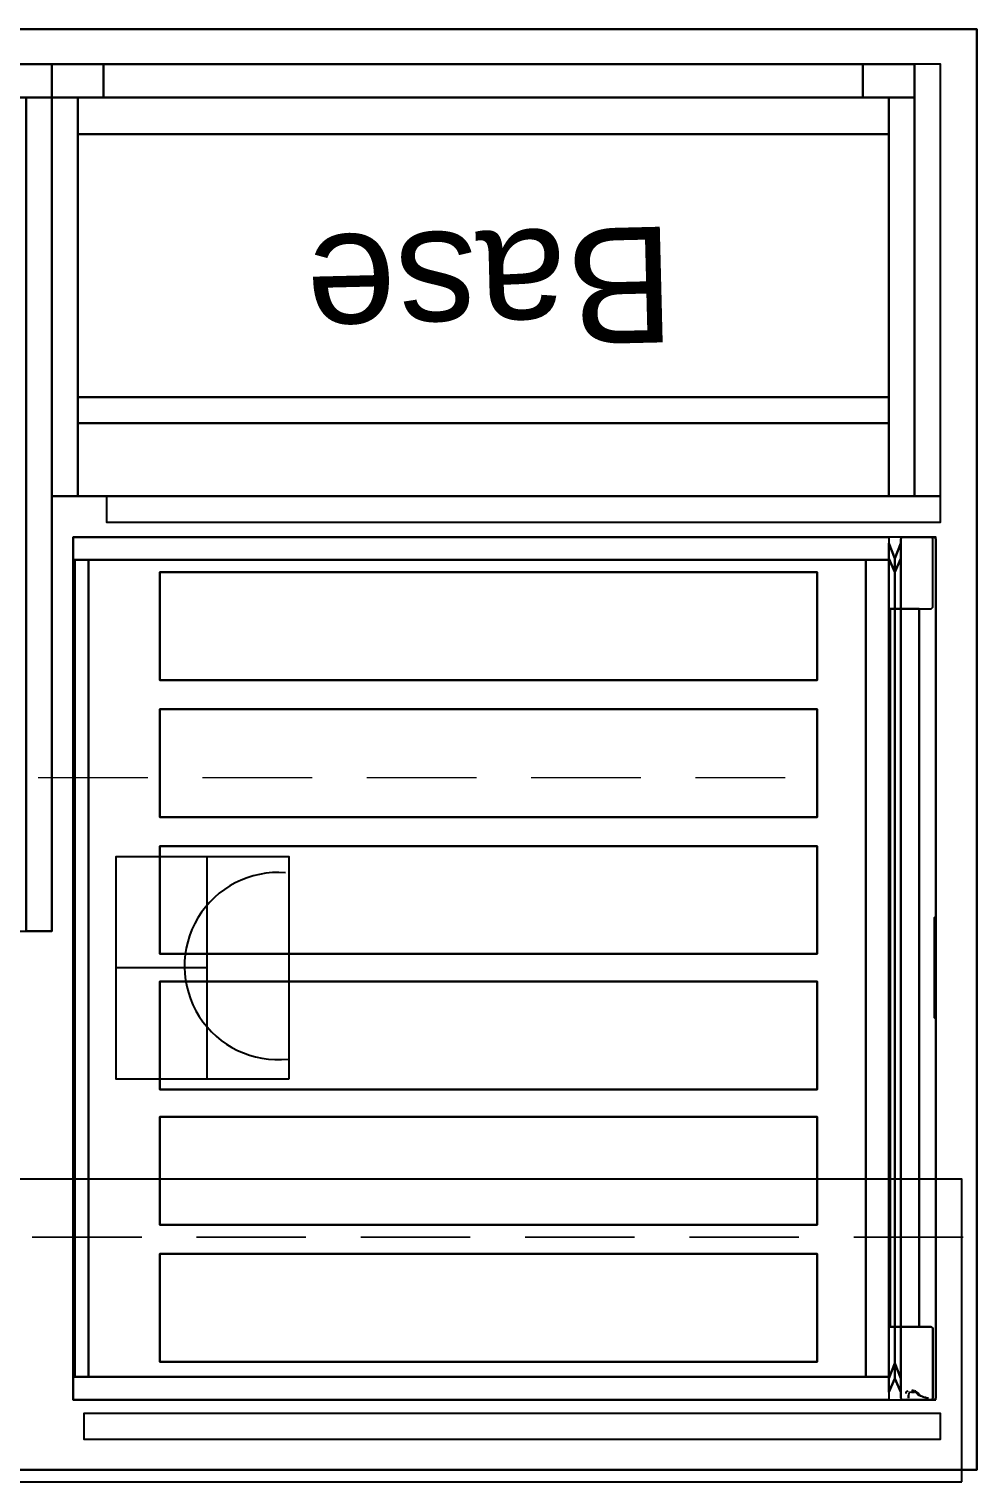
# Model space of a CAD drawing. Header units: millimetres. Extents: x -5841 to 140562, y 1006 to 102310.
# Drawn here: x 100567 to 101226, y 14284 to 15294 of the extents above; entities that cross this region are included whole.
import ezdxf

# ---------------------------------------------------------------- set-up
doc = ezdxf.new("R2010")
doc.units = ezdxf.units.MM
doc.header["$LTSCALE"] = 10
for name, color, linetype in [('PDF18_0', 7, 'Continuous'), ('PDF18_1-EeAa_3D-01', 7, 'Continuous'), ('PDF18_1-Electrical_App-01', 7, 'Continuous'), ('PDF18_2d', 1, 'Continuous'), ('PDF18_Text', 7, 'Continuous')]:
    doc.layers.add(name, color=color, linetype=linetype)
for name, color, linetype, true_color in [('PDF18_1-Base-01', 31, 'Continuous', 0xddc16e), ('PDF18_1-Cab-01', 251, 'Continuous', 0x545454), ('PDF18_1-Cab_2D-01', 251, 'Continuous', 0x545454), ('PDF18_1-Cab_Back-01', 31, 'Continuous', 0xddc16e), ('PDF18_1-Cab_Frame-01', 31, 'Continuous', 0xddc16e), ('PDF18_1-Cab_Front-01', 31, 'Continuous', 0xddc16e), ('PDF18_1-Cab_IComp-01', 31, 'Continuous', 0xddc16e), ('PDF18_1-Cab_Inside-01', 31, 'Continuous', 0xddc16e), ('PDF18_1-Cab_Outside-01', 31, 'Continuous', 0xddc16e), ('PDF18_1-Shape-01', 140, 'Continuous', 0x00bfff)]:
    doc.layers.add(name, color=color, linetype=linetype, true_color=true_color)
doc.styles.add('PDF ArialMT', font='arial.ttf')

msp = doc.modelspace()

# ---------------------------------------------------------------- linework, layer by layer
at = {"layer": 'PDF18_0', "lineweight": 25}
for points in [[(100005.2, 15294.4), (100005.2, 14657.3), (98985, 14657.3), (98985, 15294.4), (97782.8, 15294.4), (97782.8, 14292.2), (101226.5, 14292.2), (101226.5, 15294.4)], [(101215.9, 14283.7), (101215.9, 14494.3), (99496.2, 14494.3), (99496.2, 14283.7)]]:
    msp.add_lwpolyline(points, close=True, dxfattribs=at)
at = {"layer": 'PDF18_0', "color": 252, "lineweight": 0, "true_color": 0x939598}
for points in [[(100573.5, 14773.7), (100649.7, 14773.7)], [(100687.8, 14773.7), (100764, 14773.7)], [(100802.1, 14773.7), (100878.3, 14773.7)], [(100916.4, 14773.7), (100992.6, 14773.7)], [(101030.7, 14773.7), (101093.1, 14773.7)]]:
    msp.add_lwpolyline(points, dxfattribs=at)
for points in [[(100645.5, 14454.1), (100569.3, 14454.1)], [(100759.8, 14454.1), (100683.6, 14454.1)], [(100874.1, 14454.1), (100797.9, 14454.1)], [(100988.4, 14454.1), (100912.2, 14454.1)], [(101102.7, 14454.1), (101026.5, 14454.1)], [(101217, 14454.1), (101140.8, 14454.1)]]:
    msp.add_lwpolyline(points, close=True, dxfattribs=at)
at = {"layer": 'PDF18_1-Base-01', "lineweight": 25}
msp.add_lwpolyline([(101165.1, 15221.4), (100601, 15221.4), (100601, 15038.3), (101165.1, 15038.3)], close=True, dxfattribs=at)
at = {"layer": 'PDF18_1-Cab-01', "lineweight": 25}
for points in [[(100583, 15270.1), (100183, 15270.1), (100183, 14666.8), (100583, 14666.8)], [(101183.1, 15270.1), (100583, 15270.1), (100583, 14969.5), (101183.1, 14969.5)], [(101201.1, 15270.1), (101183.1, 15270.1), (101183.1, 14969.5), (101201.1, 14969.5)], [(100621.1, 14969.5), (100621.1, 14951.5), (101201.1, 14951.5), (101201.1, 14969.5)], [(101201.1, 14313.4), (101201.1, 14331.4), (100605.3, 14331.4), (100605.3, 14313.4)]]:
    msp.add_lwpolyline(points, close=True, dxfattribs=at)
at = {"layer": 'PDF18_1-Cab_2D-01', "lineweight": 25}
for points in [[(100583, 14666.8), (100583, 15270.1), (100183, 15270.1), (100183, 14666.8)], [(101183.1, 14969.5), (101183.1, 15270.1), (100583, 15270.1), (100583, 14969.5)], [(101201.1, 14969.5), (101201.1, 15270.1), (101183.1, 15270.1), (101183.1, 14969.5)], [(101201.1, 14969.5), (100621.1, 14969.5), (100621.1, 14951.5), (101201.1, 14951.5)], [(100605.3, 14313.4), (101201.1, 14313.4), (101201.1, 14331.4), (100605.3, 14331.4)]]:
    msp.add_lwpolyline(points, close=True, dxfattribs=at)
at = {"layer": 'PDF18_1-Cab_Back-01', "lineweight": 25}
msp.add_lwpolyline([(100601, 15020.3), (100601, 15038.3), (101165.1, 15038.3), (101165.1, 15020.3), (100601, 15020.3), (101165.1, 15020.3), (101165.1, 15038.3), (101165.1, 15020.3), (101165.1, 15038.3), (100601, 15038.3), (100601, 15020.3), (100601, 15038.3), (100601, 15020.3), (100601, 15038.3), (101165.1, 15038.3), (101165.1, 15020.3), (100601, 15020.3), (101165.1, 15020.3), (101165.1, 15038.3), (100601, 15038.3), (100601, 15020.3), (101165.1, 15020.3), (101165.1, 15038.3), (101165.1, 15020.3), (100601, 15020.3), (101165.1, 15020.3)], dxfattribs=at)
at = {"layer": 'PDF18_1-Cab_Frame-01', "lineweight": 25}
for points in [[(100547.1, 15270.1), (100547.1, 15246.8), (100547.1, 15270.1), (100547.1, 15246.8), (100583, 15246.8), (100583, 15270.1), (100583, 15246.8), (100583, 15270.1), (100583, 15246.8), (100619, 15246.8), (100619, 15270.1), (100619, 15246.8), (100619, 15270.1), (100619, 15246.8), (101147.1, 15246.8), (101147.1, 15270.1), (101147.1, 15246.8), (101147.1, 15270.1), (101147.1, 15246.8), (101183.1, 15246.8), (101183.1, 15270.1)], [(100583, 15270.1), (100547.1, 15270.1), (100583, 15270.1)], [(100583, 15270.1), (100547.1, 15270.1), (100583, 15270.1)], [(100619, 15270.1), (100583, 15270.1), (100619, 15270.1)], [(100583, 15270.1), (100583, 15246.8), (100583, 15270.1)], [(100619, 15270.1), (100583, 15270.1), (100619, 15270.1)], [(100619, 15270.1), (100619, 15246.8), (100619, 15270.1), (100619, 15246.8), (101147.1, 15246.8), (101147.1, 15270.1)], [(100619, 15270.1), (100619, 15246.8), (100619, 15270.1)], [(100619, 15270.1), (100619, 15246.8), (100619, 15270.1)], [(101147.1, 15270.1), (100619, 15270.1), (101147.1, 15270.1)], [(101183.1, 15270.1), (101147.1, 15270.1), (101183.1, 15270.1)], [(101147.1, 15270.1), (101147.1, 15246.8), (101147.1, 15270.1)], [(101183.1, 15270.1), (101147.1, 15270.1), (101183.1, 15270.1)], [(101183.1, 15246.8), (101147.1, 15246.8), (100619, 15246.8), (100583, 15246.8), (100547.1, 15246.8), (100219, 15246.8)], [(100583, 15246.8), (100547.1, 15246.8), (100583, 15246.8)], [(100619, 15246.8), (100583, 15246.8), (100619, 15246.8)], [(101147.1, 15246.8), (100619, 15246.8)], [(101147.1, 15246.8), (100619, 15246.8), (101147.1, 15246.8)], [(101147.1, 15246.8), (100619, 15246.8), (101147.1, 15246.8)], [(101183.1, 15246.8), (101147.1, 15246.8), (101183.1, 15246.8)]]:
    msp.add_lwpolyline(points, dxfattribs=at)
for points in [[(100583, 15270.1), (100583, 15246.8), (100547.1, 15246.8), (100547.1, 15270.1)], [(100583, 15270.1), (100583, 15246.8), (100547.1, 15246.8), (100547.1, 15270.1), (100583, 15270.1), (100547.1, 15270.1), (100547.1, 15246.8), (100583, 15246.8), (100583, 15270.1), (100583, 15246.8)], [(100619, 15270.1), (100619, 15246.8), (100583, 15246.8), (100583, 15270.1)], [(100619, 15270.1), (100619, 15246.8), (100583, 15246.8), (100583, 15270.1), (100619, 15270.1), (100583, 15270.1), (100583, 15246.8), (100619, 15246.8), (100619, 15270.1), (100619, 15246.8)], [(101147.1, 15270.1), (101147.1, 15246.8), (100619, 15246.8), (100619, 15270.1)], [(101147.1, 15270.1), (100619, 15270.1), (101147.1, 15270.1), (101147.1, 15246.8), (100619, 15246.8), (100619, 15270.1)], [(101147.1, 15270.1), (100619, 15270.1), (101147.1, 15270.1), (101147.1, 15246.8), (100619, 15246.8), (100619, 15270.1), (101147.1, 15270.1), (100619, 15270.1), (100619, 15246.8), (101147.1, 15246.8), (101147.1, 15270.1), (101147.1, 15246.8)], [(101147.1, 15270.1), (100619, 15270.1), (101147.1, 15270.1), (101147.1, 15246.8), (100619, 15246.8), (100619, 15270.1), (101147.1, 15270.1), (100619, 15270.1), (100619, 15246.8), (101147.1, 15246.8), (101147.1, 15270.1), (101147.1, 15246.8)], [(101183.1, 15270.1), (101183.1, 15246.8), (101147.1, 15246.8), (101147.1, 15270.1)], [(101183.1, 15270.1), (101183.1, 15246.8), (101147.1, 15246.8), (101147.1, 15270.1), (101183.1, 15270.1), (101147.1, 15270.1), (101147.1, 15246.8), (101183.1, 15246.8), (101183.1, 15270.1), (101183.1, 15246.8)]]:
    msp.add_lwpolyline(points, close=True, dxfattribs=at)
at = {"layer": 'PDF18_1-Cab_Front-01', "lineweight": 25}
for points in [[(100583, 15246.8), (100565.1, 15246.8), (100583, 15246.8), (100565.1, 15246.8)], [(101165.1, 15246.8), (100601, 15246.8), (101165.1, 15246.8), (100601, 15246.8)], [(101165.1, 15246.8), (100601, 15246.8), (101165.1, 15246.8), (100601, 15246.8)], [(101183.1, 15246.8), (101165.1, 15246.8), (101183.1, 15246.8), (101165.1, 15246.8)]]:
    msp.add_lwpolyline(points, close=True, dxfattribs=at)
msp.add_lwpolyline([(100583, 15246.8), (100601, 15246.8), (100583, 15246.8), (100601, 15246.8)], dxfattribs=at)
at = {"layer": 'PDF18_1-Cab_IComp-01', "lineweight": 25}
for points in [[(100601, 15038.3), (100601, 15221.4), (101165.1, 15221.4), (101165.1, 15038.3)], [(101165.1, 15038.3), (101165.1, 15221.4), (100601, 15221.4), (100601, 15038.3), (101165.1, 15038.3), (101165.1, 15221.4)], [(100601, 15038.3), (101165.1, 15038.3), (100601, 15038.3), (100601, 15221.4), (101165.1, 15221.4), (101165.1, 15038.3)], [(101165.1, 15038.3), (101165.1, 15221.4), (100601, 15221.4), (100601, 15038.3), (101165.1, 15038.3), (101165.1, 15221.4)]]:
    msp.add_lwpolyline(points, close=True, dxfattribs=at)
for points in [[(101165.1, 15221.4), (100601, 15221.4), (101165.1, 15221.4)], [(100601, 15221.4), (100601, 15038.3), (100601, 15221.4)], [(101165.1, 15221.4), (100601, 15221.4), (101165.1, 15221.4)], [(100601, 15221.4), (100601, 15038.3), (100601, 15221.4)], [(100601, 15038.3), (101165.1, 15038.3), (100601, 15038.3)]]:
    msp.add_lwpolyline(points, dxfattribs=at)
at = {"layer": 'PDF18_1-Cab_Inside-01', "lineweight": 25}
for points in [[(100601, 14969.5), (100601, 15246.8), (101165.1, 15246.8), (101165.1, 14969.5), (100601, 14969.5), (100601, 15246.8), (101165.1, 15246.8), (101165.1, 14969.5)], [(101165.1, 14969.5), (101165.1, 15246.8), (100601, 15246.8), (100601, 14969.5), (101165.1, 14969.5), (101165.1, 15246.8), (100601, 15246.8), (100601, 14969.5)]]:
    msp.add_lwpolyline(points, close=True, dxfattribs=at)
at = {"layer": 'PDF18_1-Cab_Outside-01', "lineweight": 25}
for points in [[(100583, 14666.8), (100565.1, 14666.8), (100565.1, 15246.8), (100583, 15246.8)], [(100583, 14969.5), (100583, 15246.8), (100601, 15246.8), (100601, 14969.5)], [(101165.1, 14969.5), (101165.1, 15246.8), (100601, 15246.8), (100601, 14969.5), (101165.1, 14969.5), (101165.1, 15246.8)], [(101165.1, 14969.5), (101165.1, 15246.8), (100601, 15246.8), (100601, 14969.5), (101165.1, 14969.5), (101165.1, 15246.8)], [(100601, 14969.5), (100601, 15246.8), (101165.1, 15246.8), (101165.1, 14969.5)], [(100601, 14969.5), (101165.1, 14969.5), (100601, 14969.5), (100601, 15246.8), (101165.1, 15246.8), (101165.1, 14969.5)], [(101183.1, 14969.5), (101165.1, 14969.5), (101165.1, 15246.8), (101183.1, 15246.8)]]:
    msp.add_lwpolyline(points, close=True, dxfattribs=at)
for points in [[(100583, 15246.8), (100565.1, 15246.8), (100565.1, 14666.8), (100583, 14666.8), (100583, 15246.8), (100583, 14666.8), (100565.1, 14666.8), (100565.1, 15246.8), (100583, 15246.8), (100583, 14666.8), (100583, 15246.8), (100565.1, 15246.8), (100565.1, 14666.8), (100583, 14666.8), (100565.1, 14666.8), (100583, 14666.8), (100583, 15246.8), (100583, 14666.8)], [(100601, 14969.5), (100601, 15246.8), (100583, 15246.8), (100601, 15246.8), (100601, 14969.5), (100583, 14969.5), (100601, 14969.5), (100601, 15246.8), (100583, 15246.8), (100583, 14969.5), (100601, 14969.5), (100583, 14969.5), (100583, 15246.8), (100583, 14969.5), (100583, 15246.8), (100583, 14969.5), (100601, 14969.5), (100583, 14969.5)], [(100601, 15246.8), (100601, 14969.5), (100601, 15246.8)], [(100601, 15246.8), (100601, 14969.5), (100601, 15246.8)], [(100601, 15246.8), (100601, 14969.5), (100601, 15246.8)], [(100601, 15246.8), (100601, 14969.5), (100601, 15246.8)], [(101183.1, 15246.8), (101165.1, 15246.8), (101165.1, 14969.5), (101183.1, 14969.5), (101183.1, 15246.8), (101183.1, 14969.5), (101165.1, 14969.5), (101165.1, 15246.8), (101183.1, 15246.8), (101183.1, 14969.5), (101183.1, 15246.8), (101165.1, 15246.8), (101165.1, 14969.5), (101183.1, 14969.5), (101165.1, 14969.5), (101183.1, 14969.5), (101183.1, 15246.8), (101183.1, 14969.5)], [(101165.1, 14969.5), (101165.1, 15246.8), (101165.1, 14969.5)], [(101165.1, 14969.5), (101165.1, 15246.8), (101165.1, 14969.5)], [(100601, 14969.5), (101165.1, 14969.5), (100601, 14969.5)], [(100601, 14969.5), (101165.1, 14969.5), (100601, 14969.5)], [(100601, 14969.5), (101165.1, 14969.5), (100601, 14969.5)]]:
    msp.add_lwpolyline(points, dxfattribs=at)
at = {"layer": 'PDF18_1-EeAa_3D-01', "lineweight": 25}
for points in [[(100597.9, 14925.1), (100597.9, 14940.9), (101165.1, 14940.9), (101165.1, 14925.1), (100597.9, 14925.1), (100597.9, 14940.9), (101165.1, 14940.9), (101165.1, 14925.1)], [(101196.9, 14940.9), (101197.9, 14939.9), (101197.9, 14341.9), (101196.9, 14340.9), (101174.6, 14340.9), (101196.9, 14340.9), (101197.9, 14341.9), (101197.9, 14939.9), (101196.9, 14940.9), (101174.6, 14940.9), (101173.6, 14939.9), (101174.6, 14940.9), (101196.9, 14940.9), (101197.9, 14939.9), (101197.9, 14341.9), (101196.9, 14340.9), (101197.9, 14341.9), (101197.9, 14939.9), (101196.9, 14940.9), (101174.6, 14940.9)], [(101174.6, 14940.9), (101173.6, 14939.9)], [(101195.8, 14892.3), (101195.8, 14939.9), (101194.7, 14940.9), (101173.6, 14940.9), (101173.6, 14891.2), (101194.7, 14891.2), (101195.8, 14892.3), (101195.8, 14939.9), (101194.7, 14940.9), (101173.6, 14940.9), (101173.6, 14891.2), (101194.7, 14891.2)], [(101174.6, 14340.9), (101173.6, 14341.9), (101173.6, 14939.9), (101173.6, 14341.9)], [(101169.3, 14926.1), (101165.1, 14936.7), (101165.1, 14346.2), (101169.3, 14355.7)], [(101165.1, 14346.2), (101165.1, 14936.7), (101169.3, 14926.1), (101169.3, 14355.7)], [(101169.3, 14355.7), (101173.6, 14346.2), (101173.6, 14936.7), (101169.3, 14926.1), (101173.6, 14936.7), (101173.6, 14346.2)], [(101165.1, 14356.8), (100597.9, 14356.8), (100597.9, 14925.1), (101165.1, 14925.1)], [(100597.9, 14925.1), (101165.1, 14925.1), (101165.1, 14356.8), (100597.9, 14356.8)], [(100598.9, 14925.1), (100598.9, 14356.8), (100597.9, 14356.8), (100598.9, 14356.8)], [(101149.2, 14925.1), (100598.9, 14925.1), (100598.9, 14356.8), (101149.2, 14356.8)], [(100608.4, 14356.8), (101165.1, 14356.8), (101165.1, 14925.1), (100608.4, 14925.1)], [(100608.4, 14356.8), (100608.4, 14925.1), (101165.1, 14925.1), (101165.1, 14356.8)], [(100608.4, 14356.8), (101165.1, 14356.8), (101165.1, 14925.1), (100608.4, 14925.1)], [(100608.4, 14356.8), (100608.4, 14925.1), (101165.1, 14925.1), (101165.1, 14356.8)], [(100608.4, 14356.8), (101165.1, 14356.8), (101165.1, 14925.1), (100608.4, 14925.1)], [(100608.4, 14356.8), (100608.4, 14925.1), (101165.1, 14925.1), (101165.1, 14356.8)], [(100608.4, 14356.8), (101165.1, 14356.8), (101165.1, 14925.1), (100608.4, 14925.1)], [(100608.4, 14356.8), (100608.4, 14925.1), (101165.1, 14925.1), (101165.1, 14356.8)], [(100608.4, 14356.8), (101165.1, 14356.8), (101165.1, 14925.1), (100608.4, 14925.1)], [(100608.4, 14356.8), (100608.4, 14925.1), (101165.1, 14925.1), (101165.1, 14356.8)], [(101165.1, 14925.1), (101165.1, 14356.8), (101149.2, 14356.8), (101165.1, 14356.8)], [(101165.1, 14926.1), (101169.3, 14916.6), (101169.3, 14366.3), (101165.1, 14355.7)], [(101169.3, 14366.3), (101169.3, 14916.6), (101165.1, 14926.1), (101165.1, 14355.7)], [(101169.3, 14916.6), (101173.6, 14926.1), (101173.6, 14355.7), (101169.3, 14366.3), (101173.6, 14355.7), (101173.6, 14926.1)], [(100658.2, 14916.6), (101115.4, 14916.6), (101115.4, 14841.5), (100658.2, 14841.5)], [(101115.4, 14916.6), (100658.2, 14916.6), (100658.2, 14841.5), (101115.4, 14841.5)], [(100658.2, 14916.6), (101115.4, 14916.6), (101115.4, 14841.5), (100658.2, 14841.5)], [(101115.4, 14916.6), (100658.2, 14916.6), (100658.2, 14841.5), (101115.4, 14841.5)], [(100658.2, 14916.6), (101115.4, 14916.6), (101115.4, 14841.5), (100658.2, 14841.5)], [(101115.4, 14916.6), (100658.2, 14916.6), (100658.2, 14841.5), (101115.4, 14841.5)], [(100658.2, 14916.6), (101115.4, 14916.6), (101115.4, 14841.5), (100658.2, 14841.5)], [(101115.4, 14916.6), (100658.2, 14916.6), (100658.2, 14841.5), (101115.4, 14841.5)], [(100658.2, 14916.6), (101115.4, 14916.6), (101115.4, 14841.5), (100658.2, 14841.5)], [(101115.4, 14916.6), (100658.2, 14916.6), (100658.2, 14841.5), (101115.4, 14841.5)], [(101186.3, 14391.7), (101166.2, 14391.7), (101186.3, 14391.7), (101186.3, 14891.2)], [(100658.2, 14821.4), (101115.4, 14821.4), (101115.4, 14746.2), (100658.2, 14746.2)], [(101115.4, 14821.4), (100658.2, 14821.4), (100658.2, 14746.2), (101115.4, 14746.2)], [(100658.2, 14821.4), (101115.4, 14821.4), (101115.4, 14746.2), (100658.2, 14746.2)], [(101115.4, 14821.4), (100658.2, 14821.4), (100658.2, 14746.2), (101115.4, 14746.2)], [(100658.2, 14821.4), (101115.4, 14821.4), (101115.4, 14746.2), (100658.2, 14746.2)], [(101115.4, 14821.4), (100658.2, 14821.4), (100658.2, 14746.2), (101115.4, 14746.2)], [(100658.2, 14821.4), (101115.4, 14821.4), (101115.4, 14746.2), (100658.2, 14746.2)], [(101115.4, 14821.4), (100658.2, 14821.4), (100658.2, 14746.2), (101115.4, 14746.2)], [(100658.2, 14821.4), (101115.4, 14821.4), (101115.4, 14746.2), (100658.2, 14746.2)], [(101115.4, 14821.4), (100658.2, 14821.4), (100658.2, 14746.2), (101115.4, 14746.2)], [(100658.2, 14726.1), (101115.4, 14726.1), (101115.4, 14651), (100658.2, 14651)], [(101115.4, 14726.1), (100658.2, 14726.1), (100658.2, 14651), (101115.4, 14651)], [(100658.2, 14726.1), (101115.4, 14726.1), (101115.4, 14651), (100658.2, 14651)], [(101115.4, 14726.1), (100658.2, 14726.1), (100658.2, 14651), (101115.4, 14651)], [(100658.2, 14726.1), (101115.4, 14726.1), (101115.4, 14651), (100658.2, 14651)], [(101115.4, 14726.1), (100658.2, 14726.1), (100658.2, 14651), (101115.4, 14651)], [(100658.2, 14726.1), (101115.4, 14726.1), (101115.4, 14651), (100658.2, 14651)], [(101115.4, 14726.1), (100658.2, 14726.1), (100658.2, 14651), (101115.4, 14651)], [(100658.2, 14726.1), (101115.4, 14726.1), (101115.4, 14651), (100658.2, 14651)], [(101115.4, 14726.1), (100658.2, 14726.1), (100658.2, 14651), (101115.4, 14651)], [(101196.9, 14676.4), (101197.9, 14676.4), (101196.9, 14676.4), (101196.9, 14606.5), (101197.9, 14606.5), (101196.9, 14606.5)], [(101197.9, 14606.5), (101197.9, 14675.3), (101196.9, 14675.3), (101196.9, 14606.5), (101197.9, 14606.5), (101197.9, 14675.3), (101196.9, 14675.3), (101196.9, 14606.5)], [(100658.2, 14631.9), (101115.4, 14631.9), (101115.4, 14556.8), (100658.2, 14556.8)], [(101115.4, 14631.9), (100658.2, 14631.9), (100658.2, 14556.8), (101115.4, 14556.8)], [(100658.2, 14631.9), (101115.4, 14631.9), (101115.4, 14556.8), (100658.2, 14556.8)], [(101115.4, 14631.9), (100658.2, 14631.9), (100658.2, 14556.8), (101115.4, 14556.8)], [(100658.2, 14631.9), (101115.4, 14631.9), (101115.4, 14556.8), (100658.2, 14556.8)], [(101115.4, 14631.9), (100658.2, 14631.9), (100658.2, 14556.8), (101115.4, 14556.8)], [(100658.2, 14631.9), (101115.4, 14631.9), (101115.4, 14556.8), (100658.2, 14556.8)], [(101115.4, 14631.9), (100658.2, 14631.9), (100658.2, 14556.8), (101115.4, 14556.8)], [(100658.2, 14631.9), (101115.4, 14631.9), (101115.4, 14556.8), (100658.2, 14556.8)], [(101115.4, 14631.9), (100658.2, 14631.9), (100658.2, 14556.8), (101115.4, 14556.8)], [(100658.2, 14537.7), (101115.4, 14537.7), (101115.4, 14462.6), (100658.2, 14462.6)], [(101115.4, 14537.7), (100658.2, 14537.7), (100658.2, 14462.6), (101115.4, 14462.6)], [(100658.2, 14537.7), (101115.4, 14537.7), (101115.4, 14462.6), (100658.2, 14462.6)], [(101115.4, 14537.7), (100658.2, 14537.7), (100658.2, 14462.6), (101115.4, 14462.6)], [(100658.2, 14537.7), (101115.4, 14537.7), (101115.4, 14462.6), (100658.2, 14462.6)], [(101115.4, 14537.7), (100658.2, 14537.7), (100658.2, 14462.6), (101115.4, 14462.6)], [(100658.2, 14537.7), (101115.4, 14537.7), (101115.4, 14462.6), (100658.2, 14462.6)], [(101115.4, 14537.7), (100658.2, 14537.7), (100658.2, 14462.6), (101115.4, 14462.6)], [(100658.2, 14537.7), (101115.4, 14537.7), (101115.4, 14462.6), (100658.2, 14462.6)], [(101115.4, 14537.7), (100658.2, 14537.7), (100658.2, 14462.6), (101115.4, 14462.6)], [(100658.2, 14442.5), (101115.4, 14442.5), (101115.4, 14367.3), (100658.2, 14367.3)], [(101115.4, 14442.5), (100658.2, 14442.5), (100658.2, 14367.3), (101115.4, 14367.3)], [(100658.2, 14442.5), (101115.4, 14442.5), (101115.4, 14367.3), (100658.2, 14367.3)], [(101115.4, 14442.5), (100658.2, 14442.5), (100658.2, 14367.3), (101115.4, 14367.3)], [(100658.2, 14442.5), (101115.4, 14442.5), (101115.4, 14367.3), (100658.2, 14367.3)], [(101115.4, 14442.5), (100658.2, 14442.5), (100658.2, 14367.3), (101115.4, 14367.3)], [(100658.2, 14442.5), (101115.4, 14442.5), (101115.4, 14367.3), (100658.2, 14367.3)], [(101115.4, 14442.5), (100658.2, 14442.5), (100658.2, 14367.3), (101115.4, 14367.3)], [(100658.2, 14442.5), (101115.4, 14442.5), (101115.4, 14367.3), (100658.2, 14367.3)], [(101115.4, 14442.5), (100658.2, 14442.5), (100658.2, 14367.3), (101115.4, 14367.3)], [(101194.7, 14340.9), (101192.6, 14340.9), (101194.7, 14340.9), (101195.8, 14341.9), (101195.8, 14390.6), (101194.7, 14391.7), (101173.6, 14391.7), (101194.7, 14391.7), (101195.8, 14390.6), (101195.8, 14341.9)], [(100597.9, 14340.9), (100597.9, 14356.8), (101165.1, 14356.8), (101165.1, 14340.9), (100597.9, 14340.9), (100597.9, 14356.8), (101165.1, 14356.8), (101165.1, 14340.9)], [(101173.6, 14341.9), (101174.6, 14340.9)]]:
    msp.add_lwpolyline(points, close=True, dxfattribs=at)
for points in [[(100597.9, 14940.9), (100597.9, 14940.9)], [(100597.9, 14940.9), (100597.9, 14940.9)], [(101165.1, 14940.9), (101165.1, 14940.9)], [(101165.1, 14940.9), (101165.1, 14940.9)], [(101173.6, 14940.9), (101173.6, 14940.9)], [(101173.6, 14940.9), (101173.6, 14940.9)], [(101173.6, 14939.9), (101173.6, 14939.9)], [(101173.6, 14939.9), (101173.6, 14939.9)], [(101173.6, 14939.9), (101173.6, 14341.9), (101173.6, 14939.9)], [(101173.6, 14939.9), (101173.6, 14939.9)], [(101174.6, 14940.9), (101174.6, 14940.9)], [(101174.6, 14940.9), (101174.6, 14940.9)], [(101174.6, 14940.9), (101174.6, 14940.9)], [(101174.6, 14940.9), (101174.6, 14940.9)], [(101174.6, 14940.9), (101174.6, 14940.9)], [(101194.7, 14940.9), (101194.7, 14940.9)], [(101194.7, 14940.9), (101194.7, 14940.9)], [(101195.8, 14939.9), (101195.8, 14939.9)], [(101196.9, 14940.9), (101196.9, 14940.9)], [(101196.9, 14940.9), (101196.9, 14940.9)], [(101196.9, 14940.9), (101196.9, 14940.9)], [(101196.9, 14940.9), (101196.9, 14940.9)], [(101196.9, 14940.9), (101196.9, 14940.9)], [(101197.9, 14939.9), (101197.9, 14939.9)], [(101197.9, 14939.9), (101197.9, 14939.9)], [(101197.9, 14939.9), (101197.9, 14939.9)], [(101197.9, 14939.9), (101197.9, 14939.9)], [(101197.9, 14939.9), (101197.9, 14939.9)], [(101197.9, 14939.9), (101197.9, 14939.9)], [(101165.1, 14936.7), (101165.1, 14936.7)], [(101165.1, 14936.7), (101165.1, 14936.7)], [(101165.1, 14936.7), (101165.1, 14936.7)], [(101173.6, 14936.7), (101173.6, 14936.7)], [(101173.6, 14936.7), (101173.6, 14936.7)], [(101173.6, 14936.7), (101173.6, 14936.7)], [(100597.9, 14925.1), (100597.9, 14925.1)], [(100597.9, 14925.1), (100597.9, 14925.1)], [(100597.9, 14356.8), (100597.9, 14925.1), (100597.9, 14356.8)], [(100597.9, 14925.1), (100598.9, 14925.1), (100597.9, 14925.1)], [(100597.9, 14925.1), (100597.9, 14925.1)], [(100597.9, 14925.1), (100597.9, 14925.1)], [(100598.9, 14925.1), (100598.9, 14925.1)], [(100608.4, 14925.1), (100608.4, 14925.1)], [(100608.4, 14925.1), (100608.4, 14925.1)], [(100608.4, 14925.1), (100608.4, 14925.1)], [(100608.4, 14925.1), (100608.4, 14925.1)], [(100608.4, 14925.1), (100608.4, 14925.1)], [(100608.4, 14925.1), (100608.4, 14925.1)], [(100608.4, 14925.1), (100608.4, 14925.1)], [(100608.4, 14925.1), (100608.4, 14925.1)], [(100608.4, 14925.1), (100608.4, 14925.1)], [(100608.4, 14925.1), (100608.4, 14925.1)], [(101149.2, 14356.8), (101149.2, 14925.1), (101149.2, 14356.8)], [(101149.2, 14925.1), (101165.1, 14925.1), (101149.2, 14925.1)], [(101149.2, 14925.1), (101149.2, 14925.1)], [(101165.1, 14926.1), (101165.1, 14926.1)], [(101165.1, 14926.1), (101165.1, 14926.1)], [(101165.1, 14926.1), (101165.1, 14926.1)], [(101165.1, 14925.1), (101165.1, 14925.1)], [(101165.1, 14925.1), (101165.1, 14925.1)], [(101165.1, 14925.1), (101165.1, 14925.1)], [(101165.1, 14925.1), (101165.1, 14925.1)], [(101165.1, 14925.1), (101165.1, 14925.1)], [(101165.1, 14925.1), (101165.1, 14925.1)], [(101165.1, 14925.1), (101165.1, 14925.1)], [(101165.1, 14925.1), (101165.1, 14925.1)], [(101165.1, 14925.1), (101165.1, 14925.1)], [(101165.1, 14925.1), (101165.1, 14925.1)], [(101169.3, 14926.1), (101169.3, 14926.1)], [(101169.3, 14926.1), (101169.3, 14926.1)], [(101169.3, 14926.1), (101169.3, 14926.1)], [(101173.6, 14926.1), (101173.6, 14926.1)], [(101173.6, 14926.1), (101173.6, 14926.1)], [(100658.2, 14916.6), (100658.2, 14916.6)], [(100658.2, 14916.6), (100658.2, 14916.6)], [(100658.2, 14916.6), (100658.2, 14916.6)], [(100658.2, 14916.6), (100658.2, 14916.6)], [(100658.2, 14916.6), (100658.2, 14916.6)], [(100658.2, 14916.6), (100658.2, 14916.6)], [(100658.2, 14916.6), (100658.2, 14916.6)], [(100658.2, 14916.6), (100658.2, 14916.6)], [(100658.2, 14916.6), (100658.2, 14916.6)], [(100658.2, 14916.6), (100658.2, 14916.6)], [(101115.4, 14916.6), (101115.4, 14916.6)], [(101115.4, 14916.6), (101115.4, 14916.6)], [(101115.4, 14916.6), (101115.4, 14916.6)], [(101115.4, 14916.6), (101115.4, 14916.6)], [(101115.4, 14916.6), (101115.4, 14916.6)], [(101115.4, 14916.6), (101115.4, 14916.6)], [(101115.4, 14916.6), (101115.4, 14916.6)], [(101115.4, 14916.6), (101115.4, 14916.6)], [(101115.4, 14916.6), (101115.4, 14916.6)], [(101115.4, 14916.6), (101115.4, 14916.6)], [(101169.3, 14916.6), (101169.3, 14916.6)], [(101169.3, 14916.6), (101169.3, 14916.6)], [(101169.3, 14916.6), (101169.3, 14916.6)], [(101166.2, 14391.7), (101166.2, 14891.2), (101166.2, 14391.7)], [(101166.2, 14891.2), (101186.3, 14891.2), (101166.2, 14891.2)], [(101166.2, 14891.2), (101166.2, 14891.2)], [(101173.6, 14891.2), (101173.6, 14891.2)], [(101173.6, 14891.2), (101173.6, 14891.2)], [(101186.3, 14891.2), (101186.3, 14891.2)], [(100658.2, 14841.5), (100658.2, 14841.5)], [(100658.2, 14841.5), (100658.2, 14841.5)], [(100658.2, 14841.5), (100658.2, 14841.5)], [(100658.2, 14841.5), (100658.2, 14841.5)], [(100658.2, 14841.5), (100658.2, 14841.5)], [(100658.2, 14841.5), (100658.2, 14841.5)], [(100658.2, 14841.5), (100658.2, 14841.5)], [(100658.2, 14841.5), (100658.2, 14841.5)], [(100658.2, 14841.5), (100658.2, 14841.5)], [(100658.2, 14841.5), (100658.2, 14841.5)], [(100658.2, 14841.5), (100658.2, 14841.5)], [(100658.2, 14841.5), (100658.2, 14841.5)], [(100658.2, 14841.5), (100658.2, 14841.5)], [(100658.2, 14841.5), (100658.2, 14841.5)], [(100658.2, 14841.5), (100658.2, 14841.5)], [(101115.4, 14841.5), (101115.4, 14841.5)], [(101115.4, 14841.5), (101115.4, 14841.5)], [(101115.4, 14841.5), (101115.4, 14841.5)], [(101115.4, 14841.5), (101115.4, 14841.5)], [(101115.4, 14841.5), (101115.4, 14841.5)], [(101115.4, 14841.5), (101115.4, 14841.5)], [(101115.4, 14841.5), (101115.4, 14841.5)], [(101115.4, 14841.5), (101115.4, 14841.5)], [(101115.4, 14841.5), (101115.4, 14841.5)], [(101115.4, 14841.5), (101115.4, 14841.5)], [(100658.2, 14821.4), (100658.2, 14821.4)], [(100658.2, 14821.4), (100658.2, 14821.4)], [(100658.2, 14821.4), (100658.2, 14821.4)], [(100658.2, 14821.4), (100658.2, 14821.4)], [(100658.2, 14821.4), (100658.2, 14821.4)], [(100658.2, 14821.4), (100658.2, 14821.4)], [(100658.2, 14821.4), (100658.2, 14821.4)], [(100658.2, 14821.4), (100658.2, 14821.4)], [(100658.2, 14821.4), (100658.2, 14821.4)], [(100658.2, 14821.4), (100658.2, 14821.4)], [(101115.4, 14821.4), (101115.4, 14821.4)], [(101115.4, 14821.4), (101115.4, 14821.4)], [(101115.4, 14821.4), (101115.4, 14821.4)], [(101115.4, 14821.4), (101115.4, 14821.4)], [(101115.4, 14821.4), (101115.4, 14821.4)], [(101115.4, 14821.4), (101115.4, 14821.4)], [(101115.4, 14821.4), (101115.4, 14821.4)], [(101115.4, 14821.4), (101115.4, 14821.4)], [(101115.4, 14821.4), (101115.4, 14821.4)], [(101115.4, 14821.4), (101115.4, 14821.4)], [(100658.2, 14746.2), (100658.2, 14746.2)], [(100658.2, 14746.2), (100658.2, 14746.2)], [(100658.2, 14746.2), (100658.2, 14746.2)], [(100658.2, 14746.2), (100658.2, 14746.2)], [(100658.2, 14746.2), (100658.2, 14746.2)], [(100658.2, 14746.2), (100658.2, 14746.2)], [(100658.2, 14746.2), (100658.2, 14746.2)], [(100658.2, 14746.2), (100658.2, 14746.2)], [(100658.2, 14746.2), (100658.2, 14746.2)], [(100658.2, 14746.2), (100658.2, 14746.2)], [(100658.2, 14746.2), (100658.2, 14746.2)], [(100658.2, 14746.2), (100658.2, 14746.2)], [(100658.2, 14746.2), (100658.2, 14746.2)], [(100658.2, 14746.2), (100658.2, 14746.2)], [(100658.2, 14746.2), (100658.2, 14746.2)], [(101115.4, 14746.2), (101115.4, 14746.2)], [(101115.4, 14746.2), (101115.4, 14746.2)], [(101115.4, 14746.2), (101115.4, 14746.2)], [(101115.4, 14746.2), (101115.4, 14746.2)], [(101115.4, 14746.2), (101115.4, 14746.2)], [(101115.4, 14746.2), (101115.4, 14746.2)], [(101115.4, 14746.2), (101115.4, 14746.2)], [(101115.4, 14746.2), (101115.4, 14746.2)], [(101115.4, 14746.2), (101115.4, 14746.2)], [(101115.4, 14746.2), (101115.4, 14746.2)], [(100658.2, 14726.1), (100658.2, 14726.1)], [(100658.2, 14726.1), (100658.2, 14726.1)], [(100658.2, 14726.1), (100658.2, 14726.1)], [(100658.2, 14726.1), (100658.2, 14726.1)], [(100658.2, 14726.1), (100658.2, 14726.1)], [(100658.2, 14726.1), (100658.2, 14726.1)], [(100658.2, 14726.1), (100658.2, 14726.1)], [(100658.2, 14726.1), (100658.2, 14726.1)], [(100658.2, 14726.1), (100658.2, 14726.1)], [(100658.2, 14726.1), (100658.2, 14726.1)], [(101115.4, 14726.1), (101115.4, 14726.1)], [(101115.4, 14726.1), (101115.4, 14726.1)], [(101115.4, 14726.1), (101115.4, 14726.1)], [(101115.4, 14726.1), (101115.4, 14726.1)], [(101115.4, 14726.1), (101115.4, 14726.1)], [(101115.4, 14726.1), (101115.4, 14726.1)], [(101115.4, 14726.1), (101115.4, 14726.1)], [(101115.4, 14726.1), (101115.4, 14726.1)], [(101115.4, 14726.1), (101115.4, 14726.1)], [(101115.4, 14726.1), (101115.4, 14726.1)], [(101196.9, 14676.4), (101196.9, 14676.4)], [(101196.9, 14675.3), (101196.9, 14675.3)], [(101196.9, 14675.3), (101196.9, 14675.3)], [(101197.9, 14676.4), (101197.9, 14606.5), (101197.9, 14676.4)], [(101197.9, 14676.4), (101197.9, 14676.4)], [(101197.9, 14675.3), (101197.9, 14675.3)], [(101197.9, 14675.3), (101197.9, 14675.3)], [(100658.2, 14651), (100658.2, 14651)], [(100658.2, 14651), (100658.2, 14651)], [(100658.2, 14651), (100658.2, 14651)], [(100658.2, 14651), (100658.2, 14651)], [(100658.2, 14651), (100658.2, 14651)], [(100658.2, 14651), (100658.2, 14651)], [(100658.2, 14651), (100658.2, 14651)], [(100658.2, 14651), (100658.2, 14651)], [(100658.2, 14651), (100658.2, 14651)], [(100658.2, 14651), (100658.2, 14651)], [(100658.2, 14651), (100658.2, 14651)], [(100658.2, 14651), (100658.2, 14651)], [(100658.2, 14651), (100658.2, 14651)], [(100658.2, 14651), (100658.2, 14651)], [(100658.2, 14651), (100658.2, 14651)], [(101115.4, 14651), (101115.4, 14651)], [(101115.4, 14651), (101115.4, 14651)], [(101115.4, 14651), (101115.4, 14651)], [(101115.4, 14651), (101115.4, 14651)], [(101115.4, 14651), (101115.4, 14651)], [(101115.4, 14651), (101115.4, 14651)], [(101115.4, 14651), (101115.4, 14651)], [(101115.4, 14651), (101115.4, 14651)], [(101115.4, 14651), (101115.4, 14651)], [(101115.4, 14651), (101115.4, 14651)], [(100658.2, 14631.9), (100658.2, 14631.9)], [(100658.2, 14631.9), (100658.2, 14631.9)], [(100658.2, 14631.9), (100658.2, 14631.9)], [(100658.2, 14631.9), (100658.2, 14631.9)], [(100658.2, 14631.9), (100658.2, 14631.9)], [(100658.2, 14631.9), (100658.2, 14631.9)], [(100658.2, 14631.9), (100658.2, 14631.9)], [(100658.2, 14631.9), (100658.2, 14631.9)], [(100658.2, 14631.9), (100658.2, 14631.9)], [(100658.2, 14631.9), (100658.2, 14631.9)], [(101115.4, 14631.9), (101115.4, 14631.9)], [(101115.4, 14631.9), (101115.4, 14631.9)], [(101115.4, 14631.9), (101115.4, 14631.9)], [(101115.4, 14631.9), (101115.4, 14631.9)], [(101115.4, 14631.9), (101115.4, 14631.9)], [(101115.4, 14631.9), (101115.4, 14631.9)], [(101115.4, 14631.9), (101115.4, 14631.9)], [(101115.4, 14631.9), (101115.4, 14631.9)], [(101115.4, 14631.9), (101115.4, 14631.9)], [(101115.4, 14631.9), (101115.4, 14631.9)], [(101196.9, 14606.5), (101196.9, 14606.5)], [(101196.9, 14606.5), (101196.9, 14606.5)], [(101196.9, 14606.5), (101196.9, 14606.5)], [(101196.9, 14606.5), (101196.9, 14606.5)], [(101197.9, 14606.5), (101197.9, 14606.5)], [(101197.9, 14606.5), (101197.9, 14606.5)], [(101197.9, 14606.5), (101197.9, 14606.5)], [(100658.2, 14556.8), (100658.2, 14556.8)], [(100658.2, 14556.8), (100658.2, 14556.8)], [(100658.2, 14556.8), (100658.2, 14556.8)], [(100658.2, 14556.8), (100658.2, 14556.8)], [(100658.2, 14556.8), (100658.2, 14556.8)], [(100658.2, 14556.8), (100658.2, 14556.8)], [(100658.2, 14556.8), (100658.2, 14556.8)], [(100658.2, 14556.8), (100658.2, 14556.8)], [(100658.2, 14556.8), (100658.2, 14556.8)], [(100658.2, 14556.8), (100658.2, 14556.8)], [(100658.2, 14556.8), (100658.2, 14556.8)], [(100658.2, 14556.8), (100658.2, 14556.8)], [(100658.2, 14556.8), (100658.2, 14556.8)], [(100658.2, 14556.8), (100658.2, 14556.8)], [(100658.2, 14556.8), (100658.2, 14556.8)], [(101115.4, 14556.8), (101115.4, 14556.8)], [(101115.4, 14556.8), (101115.4, 14556.8)], [(101115.4, 14556.8), (101115.4, 14556.8)], [(101115.4, 14556.8), (101115.4, 14556.8)], [(101115.4, 14556.8), (101115.4, 14556.8)], [(101115.4, 14556.8), (101115.4, 14556.8)], [(101115.4, 14556.8), (101115.4, 14556.8)], [(101115.4, 14556.8), (101115.4, 14556.8)], [(101115.4, 14556.8), (101115.4, 14556.8)], [(101115.4, 14556.8), (101115.4, 14556.8)], [(100658.2, 14537.7), (100658.2, 14537.7)], [(100658.2, 14537.7), (100658.2, 14537.7)], [(100658.2, 14537.7), (100658.2, 14537.7)], [(100658.2, 14537.7), (100658.2, 14537.7)], [(100658.2, 14537.7), (100658.2, 14537.7)], [(100658.2, 14537.7), (100658.2, 14537.7)], [(100658.2, 14537.7), (100658.2, 14537.7)], [(100658.2, 14537.7), (100658.2, 14537.7)], [(100658.2, 14537.7), (100658.2, 14537.7)], [(100658.2, 14537.7), (100658.2, 14537.7)], [(101115.4, 14537.7), (101115.4, 14537.7)], [(101115.4, 14537.7), (101115.4, 14537.7)], [(101115.4, 14537.7), (101115.4, 14537.7)], [(101115.4, 14537.7), (101115.4, 14537.7)], [(101115.4, 14537.7), (101115.4, 14537.7)], [(101115.4, 14537.7), (101115.4, 14537.7)], [(101115.4, 14537.7), (101115.4, 14537.7)], [(101115.4, 14537.7), (101115.4, 14537.7)], [(101115.4, 14537.7), (101115.4, 14537.7)], [(101115.4, 14537.7), (101115.4, 14537.7)], [(100658.2, 14462.6), (100658.2, 14462.6)], [(100658.2, 14462.6), (100658.2, 14462.6)], [(100658.2, 14462.6), (100658.2, 14462.6)], [(100658.2, 14462.6), (100658.2, 14462.6)], [(100658.2, 14462.6), (100658.2, 14462.6)], [(100658.2, 14462.6), (100658.2, 14462.6)], [(100658.2, 14462.6), (100658.2, 14462.6)], [(100658.2, 14462.6), (100658.2, 14462.6)], [(100658.2, 14462.6), (100658.2, 14462.6)], [(100658.2, 14462.6), (100658.2, 14462.6)], [(100658.2, 14462.6), (100658.2, 14462.6)], [(100658.2, 14462.6), (100658.2, 14462.6)], [(100658.2, 14462.6), (100658.2, 14462.6)], [(100658.2, 14462.6), (100658.2, 14462.6)], [(100658.2, 14462.6), (100658.2, 14462.6)], [(101115.4, 14462.6), (101115.4, 14462.6)], [(101115.4, 14462.6), (101115.4, 14462.6)], [(101115.4, 14462.6), (101115.4, 14462.6)], [(101115.4, 14462.6), (101115.4, 14462.6)], [(101115.4, 14462.6), (101115.4, 14462.6)], [(101115.4, 14462.6), (101115.4, 14462.6)], [(101115.4, 14462.6), (101115.4, 14462.6)], [(101115.4, 14462.6), (101115.4, 14462.6)], [(101115.4, 14462.6), (101115.4, 14462.6)], [(101115.4, 14462.6), (101115.4, 14462.6)], [(100658.2, 14442.5), (100658.2, 14442.5)], [(100658.2, 14442.5), (100658.2, 14442.5)], [(100658.2, 14442.5), (100658.2, 14442.5)], [(100658.2, 14442.5), (100658.2, 14442.5)], [(100658.2, 14442.5), (100658.2, 14442.5)], [(100658.2, 14442.5), (100658.2, 14442.5)], [(100658.2, 14442.5), (100658.2, 14442.5)], [(100658.2, 14442.5), (100658.2, 14442.5)], [(100658.2, 14442.5), (100658.2, 14442.5)], [(100658.2, 14442.5), (100658.2, 14442.5)], [(101115.4, 14442.5), (101115.4, 14442.5)], [(101115.4, 14442.5), (101115.4, 14442.5)], [(101115.4, 14442.5), (101115.4, 14442.5)], [(101115.4, 14442.5), (101115.4, 14442.5)], [(101115.4, 14442.5), (101115.4, 14442.5)], [(101115.4, 14442.5), (101115.4, 14442.5)], [(101115.4, 14442.5), (101115.4, 14442.5)], [(101115.4, 14442.5), (101115.4, 14442.5)], [(101115.4, 14442.5), (101115.4, 14442.5)], [(101115.4, 14442.5), (101115.4, 14442.5)], [(101166.2, 14391.7), (101166.2, 14391.7)], [(101166.2, 14391.7), (101166.2, 14391.7)], [(101173.6, 14341.9), (101173.6, 14391.7), (101173.6, 14341.9)], [(101173.6, 14391.7), (101173.6, 14391.7)], [(101173.6, 14391.7), (101173.6, 14391.7)], [(101186.3, 14391.7), (101186.3, 14391.7)], [(101194.7, 14391.7), (101194.7, 14391.7)], [(101194.7, 14391.7), (101194.7, 14391.7)], [(101194.7, 14391.7), (101194.7, 14391.7)], [(101195.8, 14390.6), (101195.8, 14390.6)], [(100658.2, 14367.3), (100658.2, 14367.3)], [(100658.2, 14367.3), (100658.2, 14367.3)], [(100658.2, 14367.3), (100658.2, 14367.3)], [(100658.2, 14367.3), (100658.2, 14367.3)], [(100658.2, 14367.3), (100658.2, 14367.3)], [(100658.2, 14367.3), (100658.2, 14367.3)], [(100658.2, 14367.3), (100658.2, 14367.3)], [(100658.2, 14367.3), (100658.2, 14367.3)], [(100658.2, 14367.3), (100658.2, 14367.3)], [(100658.2, 14367.3), (100658.2, 14367.3)], [(100658.2, 14367.3), (100658.2, 14367.3)], [(100658.2, 14367.3), (100658.2, 14367.3)], [(100658.2, 14367.3), (100658.2, 14367.3)], [(100658.2, 14367.3), (100658.2, 14367.3)], [(100658.2, 14367.3), (100658.2, 14367.3)], [(101115.4, 14367.3), (101115.4, 14367.3)], [(101115.4, 14367.3), (101115.4, 14367.3)], [(101115.4, 14367.3), (101115.4, 14367.3)], [(101115.4, 14367.3), (101115.4, 14367.3)], [(101115.4, 14367.3), (101115.4, 14367.3)], [(101115.4, 14367.3), (101115.4, 14367.3)], [(101115.4, 14367.3), (101115.4, 14367.3)], [(101115.4, 14367.3), (101115.4, 14367.3)], [(101115.4, 14367.3), (101115.4, 14367.3)], [(101115.4, 14367.3), (101115.4, 14367.3)], [(101169.3, 14366.3), (101169.3, 14366.3)], [(101169.3, 14366.3), (101169.3, 14366.3)], [(101169.3, 14366.3), (101169.3, 14366.3)], [(100597.9, 14356.8), (100597.9, 14356.8)], [(100597.9, 14356.8), (100597.9, 14356.8)], [(100597.9, 14356.8), (100597.9, 14356.8)], [(100597.9, 14356.8), (100597.9, 14356.8)], [(100597.9, 14356.8), (100597.9, 14356.8)], [(100598.9, 14356.8), (100598.9, 14356.8)], [(100608.4, 14356.8), (100608.4, 14356.8)], [(100608.4, 14356.8), (100608.4, 14356.8)], [(100608.4, 14356.8), (100608.4, 14356.8)], [(100608.4, 14356.8), (100608.4, 14356.8)], [(100608.4, 14356.8), (100608.4, 14356.8)], [(101149.2, 14356.8), (101149.2, 14356.8)], [(101149.2, 14356.8), (101149.2, 14356.8)], [(101165.1, 14356.8), (101165.1, 14356.8)], [(101165.1, 14356.8), (101165.1, 14356.8)], [(101165.1, 14356.8), (101165.1, 14356.8)], [(101165.1, 14356.8), (101165.1, 14356.8)], [(101165.1, 14356.8), (101165.1, 14356.8)], [(101165.1, 14356.8), (101165.1, 14356.8)], [(101165.1, 14356.8), (101165.1, 14356.8)], [(101165.1, 14356.8), (101165.1, 14356.8)], [(101165.1, 14356.8), (101165.1, 14356.8)], [(101165.1, 14356.8), (101165.1, 14356.8)], [(101165.1, 14355.7), (101165.1, 14355.7)], [(101165.1, 14355.7), (101165.1, 14355.7)], [(101165.1, 14355.7), (101165.1, 14355.7)], [(101169.3, 14355.7), (101169.3, 14355.7)], [(101169.3, 14355.7), (101169.3, 14355.7)], [(101169.3, 14355.7), (101169.3, 14355.7)], [(101173.6, 14355.7), (101173.6, 14355.7)], [(101173.6, 14355.7), (101173.6, 14355.7)], [(101165.1, 14346.2), (101165.1, 14346.2)], [(101165.1, 14346.2), (101165.1, 14346.2)], [(101165.1, 14346.2), (101165.1, 14346.2)], [(101173.6, 14346.2), (101173.6, 14346.2)], [(101173.6, 14346.2), (101173.6, 14346.2)], [(101173.6, 14346.2), (101173.6, 14346.2)], [(101173.6, 14341.9), (101173.6, 14341.9)], [(101173.6, 14341.9), (101173.6, 14341.9)], [(101173.6, 14341.9), (101173.6, 14341.9)], [(101174.6, 14340.9), (101173.6, 14341.9), (101174.6, 14340.9)], [(101173.6, 14341.9), (101173.6, 14341.9)], [(101173.6, 14341.9), (101173.6, 14341.9)], [(101177.8, 14341.9), (101177.8, 14341.9)], [(101178.9, 14341.9), (101178.9, 14344.1), (101178.9, 14341.9)], [(101178.9, 14344.1), (101178.9, 14344.1)], [(101178.9, 14344.1), (101178.9, 14344.1)], [(101178.9, 14341.9), (101178.9, 14341.9)], [(101178.9, 14341.9), (101178.9, 14341.9)], [(101178.9, 14341.9), (101178.9, 14341.9)], [(101179.9, 14345.1), (101179.9, 14345.1)], [(101181, 14346.2), (101181, 14346.2)], [(101183.1, 14346.2), (101181, 14346.2), (101183.1, 14346.2)], [(101181, 14346.2), (101181, 14346.2)], [(101181, 14346.2), (101181, 14346.2)], [(101183.1, 14346.2), (101183.1, 14346.2)], [(101183.1, 14346.2), (101183.1, 14346.2)], [(101183.1, 14346.2), (101183.1, 14346.2)], [(101184.2, 14346.2), (101184.2, 14346.2)], [(101185.2, 14345.1), (101185.2, 14345.1)], [(101186.3, 14345.1), (101186.3, 14345.1)], [(101186.3, 14345.1), (101186.3, 14345.1)], [(101186.3, 14345.1), (101186.3, 14345.1)], [(101187.3, 14343), (101187.3, 14343)], [(101189.5, 14341.9), (101189.5, 14341.9)], [(101190.5, 14341.9), (101190.5, 14341.9)], [(101195.8, 14341.9), (101195.8, 14341.9)], [(101195.8, 14341.9), (101195.8, 14341.9)], [(101197.9, 14341.9), (101197.9, 14341.9)], [(101197.9, 14341.9), (101197.9, 14341.9)], [(101197.9, 14341.9), (101197.9, 14341.9)], [(101197.9, 14341.9), (101197.9, 14341.9)], [(101197.9, 14341.9), (101197.9, 14341.9)], [(100597.9, 14340.9), (100597.9, 14340.9)], [(101165.1, 14340.9), (101165.1, 14340.9)], [(101165.1, 14340.9), (101165.1, 14340.9)], [(101174.6, 14340.9), (101174.6, 14340.9)], [(101196.9, 14340.9), (101174.6, 14340.9), (101196.9, 14340.9)], [(101174.6, 14340.9), (101174.6, 14340.9)], [(101174.6, 14340.9), (101174.6, 14340.9)], [(101174.6, 14340.9), (101177.8, 14340.9), (101174.6, 14340.9)], [(101174.6, 14340.9), (101174.6, 14340.9)], [(101174.6, 14340.9), (101174.6, 14340.9)], [(101177.8, 14340.9), (101177.8, 14340.9)], [(101177.8, 14340.9), (101177.8, 14340.9)], [(101192.6, 14340.9), (101192.6, 14340.9)], [(101192.6, 14340.9), (101192.6, 14340.9)], [(101192.6, 14340.9), (101192.6, 14340.9)], [(101192.6, 14340.9), (101192.6, 14340.9)], [(101192.6, 14340.9), (101192.6, 14340.9)], [(101194.7, 14340.9), (101194.7, 14340.9)], [(101196.9, 14340.9), (101196.9, 14340.9)], [(101196.9, 14340.9), (101196.9, 14340.9)], [(101196.9, 14340.9), (101196.9, 14340.9)], [(101196.9, 14340.9), (101196.9, 14340.9)]]:
    msp.add_lwpolyline(points, dxfattribs=at)
for points in [[(101191.1, 14342.5, -0.213806), (101183.9, 14346, 0.141752), (101181.1, 14347.7)], [(101192.9, 14341.9, -0.213921), (101185.7, 14345.4, 0.141718), (101183, 14347.1)]]:
    msp.add_lwpolyline(points, format="xyb", dxfattribs=at)
for centre, start, end in [((101178.6, 14345.2), 89.9999, 180.0001), ((101180.5, 14344.6), 90.0148, 179.9852)]:
    msp.add_arc(centre, 1.59, start, end, dxfattribs=at)
at = {"layer": 'PDF18_1-Electrical_App-01', "lineweight": 25}
msp.add_lwpolyline([(101197.9, 14340.9), (101197.9, 14940.9), (100597.9, 14940.9), (100597.9, 14340.9)], close=True, dxfattribs=at)
at = {"layer": 'PDF18_1-Shape-01', "lineweight": 25}
msp.add_lwpolyline([(100005.2, 15294.4), (101226.5, 15294.4), (101226.5, 14292.2), (97782.8, 14292.2), (97782.8, 15294.4), (98985, 15294.4), (98985, 14657.3), (100005.2, 14657.3)], close=True, dxfattribs=at)
at = {"layer": 'PDF18_2d', "lineweight": 25}
msp.add_lwpolyline([(100748.1, 14564.2), (100748.1, 14718.7), (100627.5, 14718.7), (100627.5, 14564.2)], close=True, dxfattribs=at)
for points in [[(100691, 14564.2), (100691, 14641.4), (100691, 14718.7)], [(100691, 14641.4), (100627.5, 14641.4)], [(100691, 14641.4), (100691, 14641.4)]]:
    msp.add_lwpolyline(points, dxfattribs=at)
msp.add_arc((100740.4, 14642.6), 65.1, 85.4187, 276.1084, dxfattribs=at)

# ---------------------------------------------------------------- texts
at = {"layer": 'PDF18_Text', "insert": (101016.1, 15117.5), "char_height": 80.47, "attachment_point": 4, "rotation": 181.4278, "style": 'PDF ArialMT'}
msp.add_mtext('Base', dxfattribs=at)

doc.saveas('drawing.dxf')
